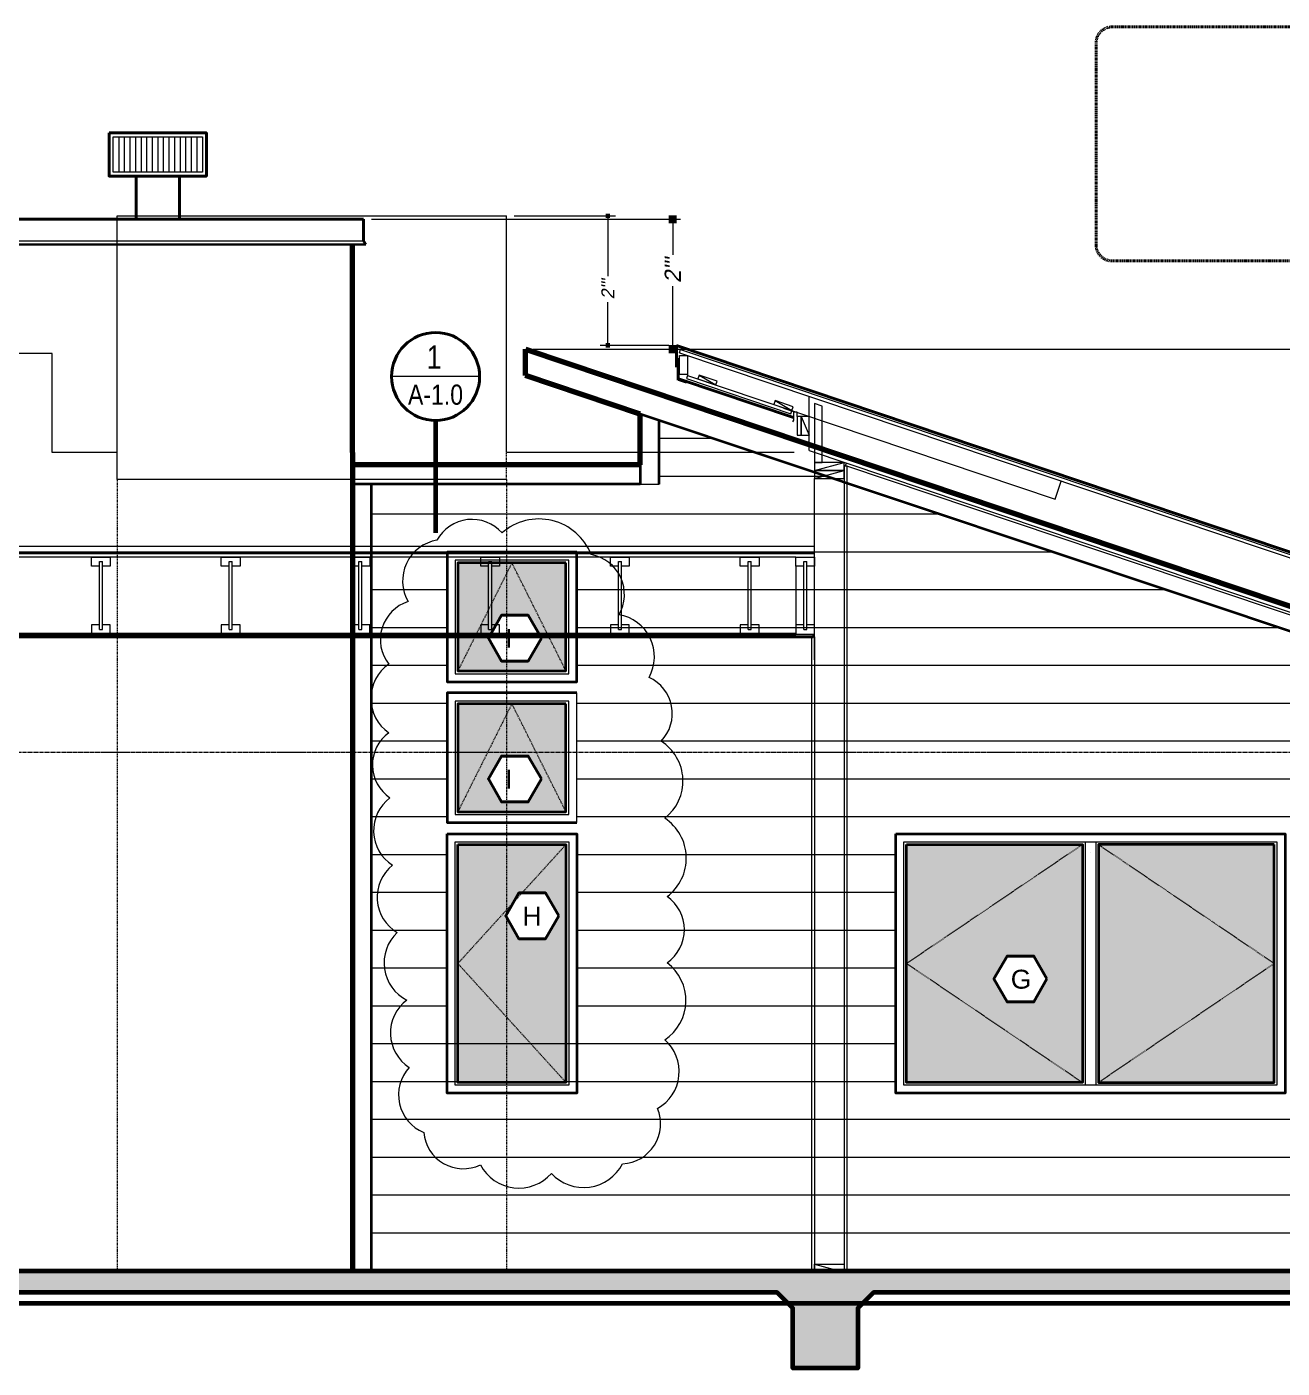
# Model space of a CAD drawing. Header units: inches. Extents: x -3905 to 10892, y 1064 to 9590.
# Drawn here: x 1646.5 to 1878.7, y 3060.6 to 3308.8 of the extents above; entities that cross this region are included whole.
import ezdxf
from ezdxf.enums import TextEntityAlignment as Align

# ---------------------------------------------------------------- set-up
doc = ezdxf.new("R2010")
doc.units = ezdxf.units.IN
doc.header["$MEASUREMENT"] = 0
doc.header["$PDMODE"] = 3
doc.linetypes.add('CENTERLINE', pattern=[1.81, 0.75, -0.0625, 0.03, -0.0625, 0.75, -0.0625, 0.03, -0.0625])
doc.linetypes.add('MYHIDDEN', pattern=[0.1875, 0.125, -0.0625])
for name, color, linetype, lineweight in [('ELEVATIONS', 40, 'Continuous', 0), ('FP-New', 131, 'Continuous', 0), ('SECTIONS', 70, 'Continuous', 0)]:
    doc.layers.add(name, color=color, linetype=linetype, lineweight=lineweight)
doc.styles.add('DS-TXT1', font='arial.ttf', dxfattribs={"oblique": 10})
doc.styles.get("Standard").update_dxf_attribs({"font": 'arial.ttf', "oblique": 10})
doc.styles.add('Title', font='swissck.ttf')
doc.dimstyles.new('DS-Fraction', dxfattribs={"dimtxt": 0.1, "dimasz": 0.035, "dimexe": 0.06, "dimexo": 0.06, "dimgap": 0.02, "dimtad": 0, "dimdec": 3, "dimzin": 0, "dimdsep": 46, "dimlunit": 4, "dimtxsty": 'DS-TXT1', "dimblk": 'BOXFILLED', "dimcen": -0.06, "dimclrd": 256, "dimclre": 256, "dimclrt": 256, "dimadec": 0, "dimazin": 0, "dimtfac": 1, "dimtdec": 3, "dimtmove": 1, "dimatfit": 3, "dimfxl": 1, "dimfrac": 2, "dimtolj": 1, "dimtzin": 0, "dimlwd": 0, "dimlwe": -1, "dimarcsym": 0})
pattern_1 = [(50, (28.4826, 0), (7.172602, -0.627521), [0.75, -8.25]), (355, (28.4826, 0), (-1.387513, 7.521921), [0.6, -6.6]), (100.45144, (29.08, -0.052), (5.785088, 6.8944), [0.637402, -7.011421]), (46.1842, (28.4826, 2), (10.672413, -1.655193), [1.125, -12.375]), (96.63564, (29.372, 1.862), (9.34662, 9.741186), [0.956103, -10.517138]), (351.18416, (28.483, 2), (9.34662, 9.741186), [0.9, -9.9]), (21, (29.4826, 1.5), (5.969071, -4.026189), [0.75, -8.25]), (326, (29.4826, 1.5), (2.433153, 7.2515), [0.6, -6.6]), (71.45144, (29.98, 1.1645), (8.402224, 3.225312), [0.637402, -7.011421]), (37.5, (28.4826, 0), (0.1215986, 3.3289385), [0, -6.52, 0, -6.7, 0, -6.625]), (7.5, (28.4826, 0), (2.6306954, 3.944117), [0, -3.82, 0, -6.37, 0, -2.525]), (327.5, (26.2526, 0), (5.3382244, -0.2255487), [0, -2.5, 0, -7.8, 0, -10.35]), (317.5, (25.2526, 0), (5.8318617, 1.00105), [0, -3.25, 0, -5.18, 0, -7.35])]

# ---------------------------------------------------------------- blocks, each defined once
blk = doc.blocks.new('BCI 9-12')
at = {"color": 0}
for p, q in [((0.96875, 0.5625), (0.96875, 8.9375)), ((1.34375, 8.9375), (0.96875, 8.9375)), ((1.34375, 0.5625), (1.34375, 8.9375)), ((1.34375, 0.5625), (0.96875, 0.5625))]:
    blk.add_line(p, q, dxfattribs=at)
for points in [[(1.34375, 8.375), (2.3125, 8.375), (2.3125, 9.5), (0, 9.5), (0, 8.375), (0.96875, 8.375)], [(1.34375, 1.125), (2.3125, 1.125), (2.3125, 0), (0, 0), (0, 1.125), (0.96875, 1.125)]]:
    blk.add_lwpolyline(points, dxfattribs=at)
blk = doc.blocks.new('DETAIL-BUBBLE')
at = {"linetype": 'Continuous', "lineweight": 0}
blk.add_line((0, 0), (-16.27, 0), dxfattribs=at)
at = {"linetype": 'Continuous', "lineweight": 40}
blk.add_circle((-8.14, 0), 8.14, dxfattribs=at)
at = {"linetype": 'Continuous', "lineweight": 0, "style": 'Title'}
blk.add_attdef('1', (-9.8, 1.43), '', height=4.32, dxfattribs=at)
blk.add_attdef('A7.0', text='', height=3.72, dxfattribs=at).set_placement((-8.16, -5.22), align=Align.CENTER)
blk = doc.blocks.new('_BoxFilled')
at = {"color": 0, "linetype": 'ByBlock', "lineweight": -2}
blk.add_line((-0.5, 0), (-1, 0), dxfattribs=at)
at = {"color": 0, "linetype": 'ByBlock'}
blk.add_solid([(-0.5, 0.5), (0.5, 0.5), (-0.5, -0.5), (0.5, -0.5)], dxfattribs=at)
blk = doc.blocks.new('*D475')
at = {"layer": 'Defpoints', "color": 0, "linetype": 'Continuous', "lineweight": 5, "transparency": 16777216}
for p in [(1735.23, 3273.85), (1753.99, 3249.88), (1766.7, 3249.88)]:
    blk.add_point(p, dxfattribs=at)
at = {"layer": 'SECTIONS', "linetype": 'Continuous', "transparency": 16777216}
for p, q in [((1736.67, 3273.85), (1755.43, 3273.85)), ((1765.26, 3249.88), (1752.55, 3249.88))]:
    blk.add_line(p, q, dxfattribs=at)
at = {"layer": 'SECTIONS', "linetype": 'Continuous', "lineweight": 0, "transparency": 16777216}
for p, q in [((1753.99, 3273.01), (1753.99, 3262.67)), ((1753.99, 3250.72), (1753.99, 3257.85))]:
    blk.add_line(p, q, dxfattribs=at)
at = {"layer": 'SECTIONS', "linetype": 'Continuous', "lineweight": 0, "transparency": 16777216, "xscale": 0.8400000000000001, "yscale": 0.8400000000000001, "zscale": 0.8400000000000001}
for p, rotation in [((1753.99, 3273.85), 90), ((1753.99, 3249.88), 270)]:
    blk.add_blockref('_BoxFilled', p, dxfattribs=dict(at, rotation=rotation))
at = {"layer": 'SECTIONS', "linetype": 'Continuous', "lineweight": 9, "transparency": 16777216, "insert": (1753.99, 3260.26), "char_height": 2.4, "attachment_point": 5, "rotation": 90, "style": 'DS-TXT1'}
blk.add_mtext('\\A1;2\'"', dxfattribs=at)
blk = doc.blocks.new('*D485')
at = {"layer": 'Defpoints', "color": 0, "linetype": 'Continuous', "lineweight": 5, "transparency": 16777216}
for p in [(1738.75, 3249.17), (1953.26, 3072.64), (1955.06, 3072.64)]:
    blk.add_point(p, dxfattribs=at)
at = {"layer": 'ELEVATIONS', "linetype": 'Continuous', "transparency": 16777216}
for p, q in [((1740.19, 3249.17), (1954.7, 3249.17)), ((1953.62, 3072.64), (1951.82, 3072.64))]:
    blk.add_line(p, q, dxfattribs=at)
at = {"layer": 'ELEVATIONS', "linetype": 'Continuous', "lineweight": 0, "transparency": 16777216}
for p, q in [((1953.26, 3247.67), (1953.26, 3214.1)), ((1953.26, 3074.14), (1953.26, 3194.1))]:
    blk.add_line(p, q, dxfattribs=at)
at = {"layer": 'ELEVATIONS', "linetype": 'Continuous', "lineweight": 0, "transparency": 16777216, "xscale": 1.5, "yscale": 1.5, "zscale": 1.5}
for p, rotation in [((1953.26, 3249.17), 90), ((1953.26, 3072.64), 270)]:
    blk.add_blockref('_BoxFilled', p, dxfattribs=dict(at, rotation=rotation))
at = {"layer": 'ELEVATIONS', "linetype": 'Continuous', "lineweight": 5, "transparency": 16777216, "insert": (1953.26, 3204.1), "char_height": 3, "attachment_point": 5, "rotation": 90, "style": 'DS-TXT1'}
blk.add_mtext('\\A1;14\'-8 1/2""', dxfattribs=at)
blk = doc.blocks.new('*D486')
at = {"layer": 'Defpoints', "color": 0, "linetype": 'Continuous', "lineweight": 5, "transparency": 16777216}
for p in [(1708.82, 3273.21), (1766, 3273.21), (1738.75, 3249.17)]:
    blk.add_point(p, dxfattribs=at)
at = {"layer": 'ELEVATIONS', "linetype": 'Continuous', "transparency": 16777216}
for p, q in [((1710.26, 3273.21), (1767.44, 3273.21)), ((1740.19, 3249.17), (1767.44, 3249.17))]:
    blk.add_line(p, q, dxfattribs=at)
at = {"layer": 'ELEVATIONS', "linetype": 'Continuous', "lineweight": 0, "transparency": 16777216}
for p, q in [((1766, 3271.71), (1766, 3266.63)), ((1766, 3250.67), (1766, 3260.84))]:
    blk.add_line(p, q, dxfattribs=at)
at = {"layer": 'ELEVATIONS', "linetype": 'Continuous', "lineweight": 0, "transparency": 16777216, "xscale": 1.5, "yscale": 1.5, "zscale": 1.5}
for p, rotation in [((1766, 3273.21), 90), ((1766, 3249.17), 270)]:
    blk.add_blockref('_BoxFilled', p, dxfattribs=dict(at, rotation=rotation))
at = {"layer": 'ELEVATIONS', "linetype": 'Continuous', "lineweight": 5, "transparency": 16777216, "insert": (1766, 3263.74), "char_height": 3, "attachment_point": 5, "rotation": 90, "style": 'DS-TXT1'}
blk.add_mtext('\\A1;2\'"', dxfattribs=at)

msp = doc.modelspace()

# ---------------------------------------------------------------- hatches: boundary and pattern name
at = {"layer": 'ELEVATIONS', "linetype": 'Continuous', "lineweight": 5}
h = msp.add_hatch(color=254, dxfattribs=at)
h.dxf.hatch_style = 1
h.paths.add_polyline_path([(1746.24599, 3209.63705), (1726.24599, 3209.63705), (1726.24599, 3189.63705), (1746.24599, 3189.63705)])
h.paths.add_polyline_path([(1734.3486, 3199.96078), (1739.2486, 3199.96078), (1741.6986, 3195.71726), (1739.2486, 3191.47373), (1734.3486, 3191.47373), (1731.8986, 3195.71726)], flags=16)
h.paths.add_polyline_path([(1734.13007, 3193.04873), (1739.41111, 3193.04873), (1739.41111, 3198.29873), (1734.13007, 3198.29873)], flags=8)
h = msp.add_hatch(color=254, dxfattribs=at)
h.dxf.hatch_style = 1
h.paths.add_polyline_path([(1746.24599, 3183.57357), (1726.24599, 3183.57357), (1726.24599, 3163.57357), (1746.24599, 3163.57357)])
h.paths.add_polyline_path([(1734.3486, 3173.89729), (1739.2486, 3173.89729), (1741.6986, 3169.65377), (1739.2486, 3165.41024), (1734.3486, 3165.41024), (1731.8986, 3169.65377)], flags=16)
h.paths.add_polyline_path([(1734.13007, 3166.98524), (1739.41111, 3166.98524), (1739.41111, 3172.23524), (1734.13007, 3172.23524)], flags=8)
h = msp.add_hatch(color=254, dxfattribs=at)
h.dxf.hatch_style = 1
h.paths.add_polyline_path([(1746.24599, 3157.51008), (1726.24599, 3157.51008), (1726.24599, 3113.51008), (1746.24599, 3113.51008)])
h.paths.add_polyline_path([(1737.55318, 3148.56522), (1742.45318, 3148.56522), (1744.90318, 3144.32169), (1742.45318, 3140.07817), (1737.55318, 3140.07817), (1735.10318, 3144.32169)], flags=16)
h.paths.add_polyline_path([(1737.33466, 3141.65317), (1741.80396, 3141.65317), (1741.80396, 3146.90317), (1737.33466, 3146.90317)], flags=0)
h = msp.add_hatch(color=254, dxfattribs=at)
h.dxf.hatch_style = 1
h.paths.add_polyline_path([(1841.74599, 3157.51008), (1809.24599, 3157.51008), (1809.24599, 3113.51008), (1841.74599, 3113.51008)])
h.paths.add_polyline_path([(1827.85321, 3136.8952), (1832.75321, 3136.8952), (1835.20321, 3132.65167), (1832.75321, 3128.40815), (1827.85321, 3128.40815), (1825.40321, 3132.65167)], flags=16)
h.paths.add_polyline_path([(1827.61977, 3129.90854), (1831.84436, 3129.90854), (1831.84436, 3135.24807), (1827.61977, 3135.24807)], flags=8)
h = msp.add_hatch(color=254, dxfattribs=at)
h.dxf.hatch_style = 1
h.paths.add_polyline_path([(1877.24599, 3157.51008), (1844.74599, 3157.51008), (1844.74599, 3113.51008), (1877.24599, 3113.51008)])
at = {"layer": 'SECTIONS', "linetype": 'Continuous', "lineweight": 20}
h = msp.add_hatch(dxfattribs=at)
h.set_pattern_fill('AR-CONC', color=256, scale=30)
h.set_pattern_definition([(50, (28.48, 0), (215.178, -18.826), [22.5, -247.5]), (355, (28.48, 0), (-41.625, 225.658), [18, -198]), (100.4514, (46.41, -1.57), (173.553, 206.832), [19.122, -210.343]), (46.184, (28.48, 60), (320.172, -49.656), [33.75, -371.25]), (96.636, (55.16, 55.86), (280.399, 292.236), [28.683, -315.514]), (351.184, (28.48, 60), (280.4, 292.236), [27, -297]), (21, (58.48, 45), (179.072, -120.786), [22.5, -247.5]), (326, (58.48, 45), (72.995, 217.545), [18, -198]), (71.4514, (73.4, 34.93), (252.067, 96.759), [19.122, -210.343]), (37.5, (28.48, 0), (3.648, 99.8682), [0, -195.6, 0, -201, 0, -198.75]), (7.5, (28.48, 0), (78.921, 118.3235), [0, -114.6, 0, -191.1, 0, -75.75]), (327.5, (-38.42, 0), (160.1467, -6.7665), [0, -75, 0, -234, 0, -310.5]), (317.5, (-68.42, 0), (174.956, 30.0315), [0, -97.5, 0, -155.4, 0, -220.5])])
h.paths.add_polyline_path([(1775.51893, 3078.63705), (1383.22855, 3078.63705), (1383.22855, 3073.0966), (1387.98287, 3073.0966), (1387.98287, 3072.31376), (1383.22855, 3072.31376), (1383.22855, 3066.63705), (1395.22855, 3066.63705), (1395.22855, 3071.73578), (1398.12982, 3074.63705), (1553.65358, 3074.63705), (1556.55485, 3071.73578), (1556.55485, 3066.63705), (1568.55485, 3066.63705), (1568.55485, 3071.73578), (1571.45612, 3074.63705), (1775.51893, 3074.63705)])
at = {"layer": 'SECTIONS', "linetype": 'Continuous', "lineweight": 5}
h = msp.add_hatch(dxfattribs=at)
h.set_pattern_fill('AR-CONC', color=256)
h.set_pattern_definition(pattern_1)
h.paths.add_polyline_path([(1571.45612, 3074.63705), (1775.51893, 3074.63705), (1775.51893, 3078.63705), (1383.22855, 3078.63705), (1383.22855, 3073.0966), (1387.98287, 3073.0966), (1387.98287, 3072.31376), (1383.22855, 3072.31376), (1383.22855, 3066.63705), (1395.22855, 3066.63705), (1395.22855, 3071.73578), (1398.12982, 3074.63705), (1553.65358, 3074.63705), (1556.55485, 3071.73578), (1556.55485, 3066.63705), (1568.55485, 3066.63705), (1568.55485, 3071.73578)])
h = msp.add_hatch(dxfattribs=at)
h.set_pattern_fill('AR-CONC', color=256)
h.set_pattern_definition(pattern_1)
h.paths.add_polyline_path([(1951.22855, 3078.63705), (1383.22855, 3078.63705), (1383.22855, 3073.0966), (1387.98287, 3073.0966), (1387.98287, 3072.31376), (1383.22855, 3072.31376), (1383.22855, 3060.63705), (1395.22855, 3060.63705), (1395.22855, 3071.73578), (1398.12982, 3074.63705), (1553.65358, 3074.63705), (1556.55485, 3071.73578), (1556.55485, 3060.63705), (1568.55485, 3060.63705), (1568.55485, 3071.73578), (1571.45612, 3074.63705), (1785.32728, 3074.63705), (1788.22855, 3071.73578), (1788.22855, 3060.63705), (1800.22855, 3060.63705), (1800.22855, 3071.73578), (1803.12982, 3074.63705), (1938.32728, 3074.63705), (1941.22855, 3071.73578), (1941.22855, 3060.63705), (1951.22855, 3060.63705)])

# ---------------------------------------------------------------- linework, layer by layer
at = {"layer": 'ELEVATIONS', "linetype": 'Continuous', "lineweight": 5}
for p, q in [((1663.52724, 3288.45511), (1663.52724, 3281.95511)), ((1664.55849, 3288.45511), (1664.55849, 3281.95511)), ((1665.58974, 3288.45511), (1665.58974, 3281.95511)), ((1666.62099, 3288.45511), (1666.62099, 3281.95511)), ((1667.65224, 3288.45511), (1667.65224, 3281.95511)), ((1668.68349, 3288.45511), (1668.68349, 3281.95511)), ((1669.71474, 3288.45511), (1669.71474, 3281.95511)), ((1670.74599, 3288.45511), (1670.74599, 3281.95511)), ((1671.77724, 3288.45511), (1671.77724, 3281.95511)), ((1672.80849, 3288.45511), (1672.80849, 3281.95511)), ((1673.83974, 3288.45511), (1673.83974, 3281.95511)), ((1674.87099, 3288.45511), (1674.87099, 3281.95511)), ((1675.90224, 3288.45511), (1675.90224, 3281.95511)), ((1676.93349, 3288.45511), (1676.93349, 3281.95511)), ((1677.96474, 3288.45511), (1677.96474, 3281.95511)), ((1632.66706, 3269.20511), (1708.82493, 3269.20511)), ((1618.24599, 3212.71986), (1761.16686, 3212.71986))]:
    msp.add_line(p, q, dxfattribs=at)
at = {"layer": 'ELEVATIONS', "linetype": 'Continuous', "lineweight": 40}
for p, q in [((1666.74599, 3273.20511), (1666.74599, 3281.20511)), ((1674.74599, 3273.20511), (1674.74599, 3281.20511))]:
    msp.add_line(p, q, dxfattribs=at)
at = {"layer": 'ELEVATIONS', "linetype": 'Continuous', "lineweight": 30}
msp.add_line((1709.22203, 3268.54663), (1632.26996, 3268.54663), dxfattribs=at)
at = {"layer": 'ELEVATIONS', "lineweight": 80}
for p, q in [((1738.74599, 3244.2926), (1738.74599, 3249.17207)), ((1738.74599, 3249.17207), (1946.74599, 3179.23091)), ((1759.99599, 3237.14717), (1738.74599, 3244.2926)), ((1759.99599, 3227.76944), (1759.99599, 3237.14717)), ((1759.99599, 3227.76944), (1706.74599, 3227.76944))]:
    msp.add_line(p, q, dxfattribs=at)
at = {"layer": 'ELEVATIONS', "lineweight": 35}
for p, q in [((1945.24599, 3175.20568), (1759.99599, 3237.14717)), ((1763.49599, 3224.19468), (1763.49599, 3235.97688)), ((1759.99599, 3230.07839), (1759.99599, 3224.19468)), ((1759.99599, 3224.19468), (1706.74599, 3224.19468)), ((1759.99599, 3224.19468), (1706.74599, 3224.19468)), ((1710.24599, 3224.19468), (1710.24599, 3078.63705)), ((1843.28853, 3155.99541), (1843.28853, 3155.99541)), ((1924.99599, 3078.63705), (1113.74599, 3078.63705))]:
    msp.add_line(p, q, dxfattribs=at)
at = {"layer": 'ELEVATIONS', "linetype": 'Continuous', "lineweight": 60}
for p, q in [((1722.14354, 3235.98374), (1722.14354, 3215.19766)), ((1351.74599, 3072.63705), (1922.74599, 3072.63705))]:
    msp.add_line(p, q, dxfattribs=at)
at = {"layer": 'ELEVATIONS', "lineweight": 5}
for p, q in [((1773.48451, 3232.63705), (1763.49599, 3232.63705)), ((1794.41959, 3225.63705), (1763.49599, 3225.63705)), ((1815.35467, 3218.63705), (1710.24599, 3218.63705)), ((1724.24599, 3211.63705), (1710.24599, 3211.63705)), ((1836.28975, 3211.63705), (1748.24599, 3211.63705)), ((1724.24599, 3204.63705), (1710.24599, 3204.63705)), ((1857.22483, 3204.63705), (1748.24599, 3204.63705)), ((1724.24599, 3197.63705), (1710.24599, 3197.63705)), ((1878.15991, 3197.63705), (1748.24599, 3197.63705)), ((1724.24599, 3190.63705), (1710.24599, 3190.63705)), ((1899.09499, 3190.63705), (1748.24599, 3190.63705)), ((1724.24599, 3183.63705), (1710.24599, 3183.63705)), ((1920.03007, 3183.63705), (1748.24599, 3183.63705)), ((1724.24599, 3176.63705), (1710.24599, 3176.63705)), ((1921.99599, 3176.63705), (1748.24599, 3176.63705)), ((1724.24599, 3169.63705), (1710.24599, 3169.63705)), ((1921.99599, 3169.63705), (1748.24599, 3169.63705)), ((1724.24599, 3162.63705), (1710.24599, 3162.63705)), ((1921.99599, 3162.63705), (1748.24599, 3162.63705)), ((1724.24599, 3155.63705), (1710.24599, 3155.63705)), ((1807.24599, 3155.63705), (1748.24599, 3155.63705)), ((1724.24599, 3148.63705), (1710.24599, 3148.63705)), ((1807.24599, 3148.63705), (1748.24599, 3148.63705)), ((1724.24599, 3141.63705), (1710.24599, 3141.63705)), ((1807.24599, 3141.63705), (1748.24599, 3141.63705)), ((1724.24599, 3134.63705), (1710.24599, 3134.63705)), ((1807.24599, 3134.63705), (1748.24599, 3134.63705)), ((1724.24599, 3127.63705), (1710.24599, 3127.63705)), ((1807.24599, 3127.63705), (1748.24599, 3127.63705)), ((1807.24599, 3120.63705), (1710.24599, 3120.63705)), ((1807.24599, 3113.63705), (1710.24599, 3113.63705)), ((1921.99599, 3106.63705), (1710.24599, 3106.63705)), ((1921.99599, 3099.63705), (1710.24599, 3099.63705)), ((1921.99599, 3092.63705), (1710.24599, 3092.63705)), ((1921.99599, 3085.63705), (1710.24599, 3085.63705))]:
    msp.add_line(p, q, dxfattribs=at)
at = {"layer": 'ELEVATIONS', "linetype": 'Continuous', "lineweight": 80}
msp.add_line((1706.74599, 3230.07839), (1706.74599, 3078.63705), dxfattribs=at)
at = {"layer": 'ELEVATIONS', "lineweight": 0}
for p, q in [((1759.99599, 3224.19468), (1763.49599, 3224.19468)), ((1842.24599, 3158.01008), (1842.24599, 3113.01008)), ((1844.24599, 3158.01008), (1844.24599, 3113.01008))]:
    msp.add_line(p, q, dxfattribs=at)
at = {"layer": 'ELEVATIONS', "linetype": 'MYHIDDEN', "lineweight": 0}
for p, q in [((1736.24599, 3209.63705), (1726.24599, 3189.63705)), ((1746.24599, 3189.63705), (1736.24599, 3209.63705)), ((1736.24599, 3183.57357), (1726.24599, 3163.57357)), ((1746.24599, 3163.57357), (1736.24599, 3183.57357))]:
    msp.add_line(p, q, dxfattribs=at)
at = {"layer": 'ELEVATIONS', "linetype": 'MYHIDDEN', "lineweight": 5}
for p, q in [((1746.24599, 3157.51008), (1726.24599, 3135.51008)), ((1841.74599, 3157.51008), (1809.24599, 3135.51008)), ((1844.74599, 3157.51008), (1877.24599, 3135.51008)), ((1726.24599, 3135.51008), (1746.24599, 3113.51008)), ((1809.24599, 3135.51008), (1841.74599, 3113.51008)), ((1877.24599, 3135.51008), (1844.74599, 3113.51008))]:
    msp.add_line(p, q, dxfattribs=at)
at = {"layer": 'ELEVATIONS', "linetype": 'Continuous', "lineweight": 40}
msp.add_lwpolyline([(1661.74599, 3289.20511), (1679.74599, 3289.20511), (1679.74599, 3281.20511), (1661.74599, 3281.20511)], close=True, dxfattribs=at)
at = {"layer": 'ELEVATIONS', "linetype": 'Continuous', "lineweight": 5}
msp.add_lwpolyline([(1662.49599, 3288.45511), (1678.99599, 3288.45511), (1678.99599, 3281.95511), (1662.49599, 3281.95511)], close=True, dxfattribs=at)
at = {"layer": 'ELEVATIONS', "linetype": 'Continuous', "lineweight": 40}
for points in [[(1632.26996, 3268.54663), (1632.66706, 3269.20511), (1632.66706, 3273.20511), (1670.74599, 3273.20511), (1708.82493, 3273.20511)], [(1708.82493, 3273.20511), (1708.82493, 3269.20511), (1709.22203, 3268.54663)]]:
    msp.add_lwpolyline(points, dxfattribs=at)
at = {"layer": 'ELEVATIONS', "linetype": 'Continuous', "lineweight": 80}
msp.add_lwpolyline([(1706.74599, 3230.07839), (1706.74599, 3268.54663)], dxfattribs=at)
at = {"layer": 'ELEVATIONS', "linetype": 'Continuous', "lineweight": 5}
msp.add_lwpolyline([(1734.42038, 3215.17627, 0.52056705), (1722.3866, 3213.83976, 0.52056705), (1722.3866, 3213.83976, 0.52056705), (1717.03825, 3202.47944, 0.52056705), (1717.03825, 3202.47944, 0.52056705), (1713.47268, 3190.89637, 0.52056705), (1713.47268, 3190.89637, 0.52056705), (1713.47268, 3178.19956, 0.52056705), (1713.47268, 3178.19956, 0.52056705), (1713.69553, 3166.17099, 0.52056705), (1713.69553, 3166.17099, 0.52056705), (1714.14123, 3153.69691, 0.52056705), (1714.14123, 3153.69691, 0.52056705), (1715.03264, 3141.22284, 0.52056705), (1715.03264, 3141.22284, 0.52056705), (1716.81539, 3128.74878, 0.52056705), (1716.81539, 3128.74878, 0.52056705), (1717.2611, 3116.27471, 0.52056705), (1717.2611, 3116.27471, 0.52056705), (1719.93529, 3104.24613, 0.52056705), (1719.93529, 3104.24613, 0.52056705), (1730.40911, 3098.23184, 0.52056705), (1730.40911, 3098.23184, 0.52056705), (1743.55715, 3096.6726, 0.52056705), (1743.55715, 3096.6726, 0.52056705), (1756.70516, 3098.45461, 0.52056705), (1756.70516, 3098.45461, 0.52056705), (1763.16774, 3108.70117, 0.52056705), (1763.16774, 3108.70117, 0.52056705), (1764.50482, 3121.39798, 0.52056705), (1764.50482, 3121.39798, 0.52056705), (1764.95052, 3135.65406, 0.52056705), (1764.95052, 3135.65406, 0.52056705), (1764.95052, 3147.90539, 0.52056705), (1764.95052, 3147.90539, 0.52056705), (1764.50482, 3162.38422, 0.52056705), (1764.50482, 3162.38422, 0.52056705), (1763.8363, 3176.64029, 0.52056705), (1763.8363, 3176.64029, 0.52056705), (1761.60781, 3188.44611, 0.52056705), (1761.60781, 3188.44611, 0.52056705), (1756.0366, 3200.02918, 0.52056705), (1756.0366, 3200.02918, 0.52056705), (1750.9111, 3211.16675, 0.52056705), (1750.9111, 3211.16675, 0.52056705)], format="xyb", close=True, dxfattribs=at)
at = {"layer": 'ELEVATIONS', "lineweight": 35}
for points in [[(1748.24599, 3211.63705), (1724.24599, 3211.63705), (1724.24599, 3187.63705), (1748.24599, 3187.63705)], [(1746.24599, 3209.63705), (1726.24599, 3209.63705), (1726.24599, 3189.63705), (1746.24599, 3189.63705)], [(1746.24599, 3183.57357), (1726.24599, 3183.57357), (1726.24599, 3163.57357), (1746.24599, 3163.57357)], [(1724.24599, 3159.51008), (1748.24599, 3159.51008), (1748.24599, 3111.51008), (1724.24599, 3111.51008)], [(1807.24599, 3159.51008), (1879.24599, 3159.51008), (1879.24599, 3111.51008), (1807.24599, 3111.51008)], [(1726.24599, 3157.51008), (1746.24599, 3157.51008), (1746.24599, 3113.51008), (1726.24599, 3113.51008)], [(1809.24599, 3157.51008), (1841.74599, 3157.51008), (1841.74599, 3113.51008), (1809.24599, 3113.51008)], [(1877.24599, 3157.51008), (1844.74599, 3157.51008), (1844.74599, 3113.51008), (1877.24599, 3113.51008)]]:
    msp.add_lwpolyline(points, close=True, dxfattribs=at)
at = {"layer": 'ELEVATIONS', "lineweight": 0}
for points in [[(1746.74599, 3210.13705), (1725.74599, 3210.13705), (1725.74599, 3189.13705), (1746.74599, 3189.13705)], [(1746.74599, 3184.07357), (1725.74599, 3184.07357), (1725.74599, 3163.07357), (1746.74599, 3163.07357)], [(1725.74599, 3158.01008), (1746.74599, 3158.01008), (1746.74599, 3113.01008), (1725.74599, 3113.01008)]]:
    msp.add_lwpolyline(points, close=True, dxfattribs=at)
at = {"layer": 'ELEVATIONS', "lineweight": 40}
for points in [[(1741.6986, 3195.71726), (1739.2486, 3199.96078), (1734.3486, 3199.96078), (1731.8986, 3195.71726), (1734.3486, 3191.47373), (1739.2486, 3191.47373)], [(1741.6986, 3169.65377), (1739.2486, 3173.89729), (1734.3486, 3173.89729), (1731.8986, 3169.65377), (1734.3486, 3165.41024), (1739.2486, 3165.41024)], [(1744.90318, 3144.32169), (1742.45318, 3148.56522), (1737.55318, 3148.56522), (1735.10318, 3144.32169), (1737.55318, 3140.07817), (1742.45318, 3140.07817)], [(1835.20321, 3132.65167), (1832.75321, 3136.8952), (1827.85321, 3136.8952), (1825.40321, 3132.65167), (1827.85321, 3128.40815), (1832.75321, 3128.40815)]]:
    msp.add_lwpolyline(points, close=True, dxfattribs=at)
at = {"layer": 'ELEVATIONS', "lineweight": 35}
msp.add_lwpolyline([(1748.24599, 3185.57357), (1724.24599, 3185.57357), (1724.24599, 3161.57357), (1748.24599, 3161.57357)], dxfattribs=at)
at = {"layer": 'ELEVATIONS', "lineweight": 5}
msp.add_lwpolyline([(1808.74599, 3158.01008), (1877.74599, 3158.01008), (1877.74599, 3113.01008), (1808.74599, 3113.01008)], close=True, dxfattribs=at)
at = {"layer": 'ELEVATIONS', "lineweight": 0}
msp.add_lwpolyline([(1842.24599, 3113.01008), (1808.74599, 3113.01008), (1808.74599, 3158.01008), (1842.24599, 3158.01008)], dxfattribs=at)
at = {"layer": 'FP-New', "lineweight": 0}
for points in [[(1748.24599, 3211.63705), (1724.24599, 3211.63705), (1724.24599, 3187.63705), (1748.24599, 3187.63705)], [(1748.24599, 3185.57357), (1724.24599, 3185.57357), (1724.24599, 3161.57357), (1748.24599, 3161.57357)]]:
    msp.add_lwpolyline(points, close=True, dxfattribs=at)
at = {"layer": 'SECTIONS', "linetype": 'Continuous', "lineweight": 0}
for p, q in [((1663.22855, 3225.09162), (1663.22855, 3273.84877)), ((1663.22855, 3273.84877), (1735.22855, 3273.84877)), ((1735.22855, 3230.07839), (1735.22855, 3273.84877)), ((1767.42775, 3249.10509), (1975.22855, 3179.23091)), ((1651.22855, 3248.34877), (1383.22855, 3248.34877)), ((1651.22855, 3230.07839), (1651.22855, 3248.34877)), ((1767.22855, 3248.51268), (1975.02935, 3178.6385)), ((1768.72855, 3244.31573), (1768.52935, 3243.72332)), ((1768.72855, 3244.31573), (1836.7253, 3221.45144)), ((1768.52935, 3243.72332), (1787.8315, 3237.23286)), ((1791.22855, 3230.41985), (1791.22855, 3240.44255)), ((1787.8315, 3237.23286), (1788.00483, 3237.74834)), ((1788.97855, 3237.50655), (1788.47855, 3237.50655)), ((1789.72855, 3236.74997), (1791.22855, 3233.24997)), ((1663.22855, 3230.07839), (1651.22855, 3230.07839)), ((1788.47855, 3230.07839), (1735.22855, 3230.07839)), ((1791.22855, 3230.41985), (1945.72855, 3178.46837)), ((1797.96551, 3227.627), (1945.56919, 3177.99444)), ((1735.22855, 3225.09162), (1663.22855, 3225.09162)), ((1788.7598, 3210.71852), (1383.72855, 3210.71852))]:
    msp.add_line(p, q, dxfattribs=at)
at = {"layer": 'SECTIONS', "linetype": 'Continuous', "lineweight": 40}
for p, q in [((1766.70447, 3245.86298), (1766.70447, 3249.8758)), ((1766.70447, 3249.8758), (1975.8798, 3179.33919)), ((1766.97855, 3243.47447), (1766.97855, 3247.50174)), ((1767.27001, 3243.61927), (1788.34839, 3236.53155)), ((1792.22855, 3211.46852), (1383.72855, 3211.46852)), ((1564.97855, 3196.46852), (1788.7598, 3196.46852)), ((1564.97855, 3195.96852), (1791.97855, 3195.96852))]:
    msp.add_line(p, q, dxfattribs=at)
at = {"layer": 'SECTIONS', "linetype": 'Continuous', "lineweight": 9}
for p, q in [((1766.70447, 3249.8758), (1773.48868, 3247.59457)), ((1766.97855, 3243.47447), (1768.47855, 3242.97245)), ((1786.45269, 3238.27026), (1788.34839, 3237.63282)), ((1788.34839, 3237.63282), (1788.34839, 3236.03562)), ((1788.34839, 3236.03562), (1788.16068, 3235.70856))]:
    msp.add_line(p, q, dxfattribs=at)
at = {"layer": 'SECTIONS', "lineweight": 0}
for p, q in [((1767.22855, 3248.51268), (1767.42775, 3249.10509)), ((1767.22855, 3244.5083), (1767.22855, 3248.0083)), ((1767.22855, 3248.0083), (1768.72855, 3248.0083)), ((1768.72855, 3248.0083), (1768.72855, 3244.5083)), ((1768.72855, 3244.5083), (1767.22855, 3244.5083)), ((1768.72855, 3244.5083), (1768.72855, 3244.31573)), ((1770.86329, 3244.38917), (1773.94172, 3242.56277)), ((1784.95227, 3239.65167), (1788.0307, 3237.82527)), ((1788.97855, 3236.74997), (1788.97855, 3237.50655)), ((1836.7253, 3221.45144), (1837.84082, 3224.76891)), ((1793.22855, 3174.63705), (1799.22855, 3174.63705))]:
    msp.add_line(p, q, dxfattribs=at)
at = {"layer": 'SECTIONS', "linetype": 'MYHIDDEN', "lineweight": 0}
for p, q in [((1735.22855, 3225.09162), (1735.22855, 3230.07839)), ((1663.22855, 3225.09162), (1663.22855, 3078.63705)), ((1735.22855, 3225.09162), (1735.22855, 3078.63705))]:
    msp.add_line(p, q, dxfattribs=at)
at = {"layer": 'SECTIONS', "linetype": 'Continuous', "lineweight": 5}
for p, q in [((1792.22855, 3226.73419), (1797.72855, 3228.23419)), ((1792.22855, 3225.23419), (1797.72855, 3226.73419)), ((1797.96551, 3227.627), (1798.12487, 3228.10093)), ((1792.22855, 3191.67602), (1792.22855, 3225.23419)), ((1646.72855, 3212.71986), (1791.72855, 3212.71986)), ((1646.72855, 3212.71986), (1792.22855, 3212.71986)), ((1788.7598, 3209.03102), (1788.7598, 3198.15602)), ((1791.97855, 3195.96852), (1791.97855, 3196.46852)), ((1792.22855, 3079.88705), (1797.72855, 3078.38705))]:
    msp.add_line(p, q, dxfattribs=at)
at = {"layer": 'SECTIONS', "linetype": 'CENTERLINE', "lineweight": 0}
msp.add_line((1383.22855, 3174.63705), (1961.11614, 3174.63705), dxfattribs=at)
at = {"layer": 'SECTIONS', "linetype": 'MYHIDDEN', "lineweight": 40}
msp.add_lwpolyline([(1847.28046, 3308.82102), (1894.00503, 3308.82102, -0.414213562), (1897.00503, 3305.82102), (1897.00503, 3268.49365, -0.414213562), (1894.00503, 3265.49365), (1847.28046, 3265.49365, -0.414213562), (1844.28046, 3268.49365), (1844.28046, 3305.82102, -0.414213562)], format="xyb", close=True, dxfattribs=at)
at = {"layer": 'SECTIONS', "lineweight": 0}
for points in [[(1770.62425, 3243.67829), (1773.94172, 3242.56277), (1774.18076, 3243.27365), (1770.86329, 3244.38917)], [(1784.71323, 3238.94079), (1788.0307, 3237.82527), (1788.26974, 3238.53616), (1784.95227, 3239.65167)]]:
    msp.add_lwpolyline(points, close=True, dxfattribs=at)
at = {"layer": 'SECTIONS', "linetype": 'Continuous', "lineweight": 0}
for points in [[(1792.22855, 3228.23419), (1793.60355, 3228.23419), (1793.60355, 3238.63406), (1792.22855, 3239.09641)], [(1789.72855, 3236.74997), (1788.97855, 3236.74997), (1788.97855, 3233.24997), (1789.72855, 3233.24997)], [(1789.72855, 3233.24997), (1791.22855, 3233.24997), (1791.22855, 3236.74997), (1789.72855, 3236.74997)]]:
    msp.add_lwpolyline(points, close=True, dxfattribs=at)
at = {"layer": 'SECTIONS', "linetype": 'Continuous', "lineweight": 5}
for points in [[(1797.72855, 3228.23419), (1792.22855, 3228.23419), (1792.22855, 3226.73419), (1797.72855, 3226.73419)], [(1797.72855, 3226.73419), (1792.22855, 3226.73419), (1792.22855, 3225.23419), (1797.72855, 3225.23419)], [(1797.72855, 3078.88705), (1798.22855, 3078.88705), (1798.22855, 3227.53855), (1797.72855, 3227.53855)], [(1792.22855, 3078.88705), (1791.72855, 3078.88705), (1791.72855, 3195.96852), (1792.22855, 3195.96852)], [(1797.72855, 3078.38705), (1792.22855, 3078.38705), (1792.22855, 3079.88705), (1797.72855, 3079.88705)]]:
    msp.add_lwpolyline(points, close=True, dxfattribs=at)
at = {"layer": 'SECTIONS', "lineweight": 60}
msp.add_lwpolyline([(1383.22855, 3078.63705), (1951.22855, 3078.63705), (1951.22855, 3060.63705), (1941.22855, 3060.63705), (1941.22855, 3071.73578), (1938.32728, 3074.63705), (1803.12982, 3074.63705), (1800.22855, 3071.73578), (1800.22855, 3060.63705), (1788.22855, 3060.63705), (1788.22855, 3071.73578), (1785.32728, 3074.63705), (1571.45612, 3074.63705)], dxfattribs=at)

# ---------------------------------------------------------------- block references
at = {"layer": 'ELEVATIONS', "linetype": 'Continuous', "lineweight": 9}
msp.add_blockref('DETAIL-BUBBLE', (1730.28027, 3244.12047), dxfattribs=at).add_auto_attribs({'1': '1', 'A7.0': 'A-1.0'})
at = {"layer": 'SECTIONS', "linetype": 'Continuous', "lineweight": 0, "xscale": -1.5, "yscale": 1.5, "zscale": 1.5}
for p in [(1661.96292, 3196.46852), (1685.96292, 3196.46852), (1709.96292, 3196.46852), (1733.96292, 3196.46852), (1757.96292, 3196.46852), (1781.96292, 3196.46852), (1792.22855, 3196.46852)]:
    msp.add_blockref('BCI 9-12', p, dxfattribs=at)

# ---------------------------------------------------------------- texts
at = {"layer": 'ELEVATIONS', "lineweight": 0}
for s, p in [('I', (1735.00507, 3193.92373)), ('I', (1735.00507, 3167.86024)), ('H', (1738.20966, 3142.52817)), ('G', (1828.50969, 3130.85815))]:
    msp.add_text(s, height=3.5, dxfattribs=at).set_placement(p)

# ---------------------------------------------------------------- dimensions: what is measured, and where the dimension line sits
at = {"layer": 'ELEVATIONS', "linetype": 'Continuous', "lineweight": 5}
for base, p2, picture, middle in [((1765.99515, 3273.20511), (1708.82493, 3273.20511), '*D486', (1765.99515, 3263.7379)), ((1953.26095, 3072.63705), (1955.05742, 3072.63705), '*D485', (1953.26095, 3204.09733))]:
    dim = msp.add_linear_dim(base=base, p1=(1738.74599, 3249.17207), p2=p2, angle=90, dimstyle='DS-Fraction', override={"dimscale": 24, "dimtxt": 0.125, "dimasz": 0.0625, "dimpost": '"'}, dxfattribs=at)
    dim.commit()
    dim.dimension.update_dxf_attribs({"geometry": picture, "text_midpoint": middle, "dimtype": 160})
at = {"layer": 'SECTIONS', "linetype": 'Continuous', "lineweight": 9}
dim = msp.add_linear_dim(base=(1753.98721, 3249.8758), p1=(1735.22855, 3273.84877), p2=(1766.70447, 3249.8758), angle=90, dimstyle='DS-Fraction', override={"dimscale": 24, "dimpost": '"'}, dxfattribs=at)
dim.commit()
dim.dimension.update_dxf_attribs({"geometry": '*D475', "text_midpoint": (1753.98721, 3260.26263), "dimtype": 160})

doc.saveas('drawing.dxf')
